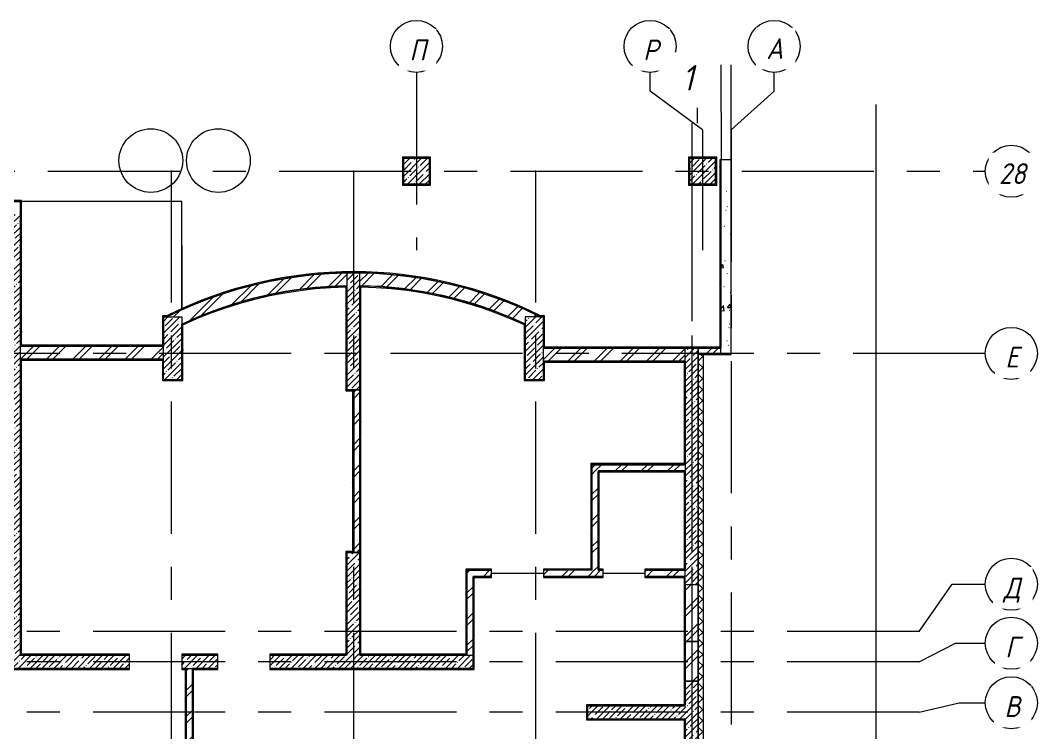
# Model space of a CAD drawing. Header units: metres. Extents: x 50 to 891, y -1294 to 247.
# Drawn here: x 703.2 to 801, y -1121.7 to -1053.2 of the extents above; entities that cross this region are included whole.
import ezdxf

# ---------------------------------------------------------------- set-up
doc = ezdxf.new("R2010")
doc.units = ezdxf.units.M
doc.linetypes.add('Линия сетки', pattern=[22.225, 12.7, -3.175, 3.175, -3.175])
doc.layers.add('S-GRID-IDEN', color=9, linetype='Continuous', lineweight=9)
doc.layers.add('ПЛАН', color=8, linetype='Continuous')
doc.styles.add('ISOCPEUR_I', font='isocpeui.ttf', dxfattribs={"width": 0.9, "height": 350})
doc.styles.add('ISOCPEUR_I_1', font='isocpeui.ttf', dxfattribs={"width": 0.9, "height": 250})
pattern_1 = [(45, (788.3719, -1465.799), (-0.5702463, 0.5702463), []), (45, (788.9421, -1465.799), (-0.5702463, 0.5702463), [1.008065, -0.201615, 0.016765, -0.18485])]
pattern_2 = [(45, (788.3719, -1465.799), (-1.257236, 1.257236), []), (45, (788.3719, -1463.894), (-1.257236, 1.257236), [])]
pattern_3 = [(0, (788.3719, -1465.799), (2.032, 0.508), [0.16764, -1.35636, 0.16764, -1.35636, -8.128]), (0, (788.3719, -1465.799), (2.032, 0.508), [-3.048, 0.16764, -2.88036, 0.16764, -1.35636, -3.556]), (0, (788.3719, -1465.799), (2.032, 0.508), [-7.62, 0.16764, -0.84836, 0.16764, -2.37236]), (120, (789.1339, -1465.545), (-1.4559409, 1.5057636), [0.16764, -1.35636, 0.16764, -9.48436]), (120, (789.1339, -1465.545), (-1.4559409, 1.5057636), [-1.69164, -1.35636, 0.16764, -2.88036, -5.08]), (120, (789.1339, -1465.545), (-1.4559409, 1.5057636), [-6.096, 0.16764, -1.35636, 0.16764, -3.38836]), (120, (789.1339, -1465.545), (-1.4559409, 1.5057636), [-7.78764, -0.84836, 0.16764, -2.37236]), (240, (789.3879, -1464.529), (-0.5760591, -2.0137636), [0.16764, -1.35636, 0.16764, -9.48436]), (240, (789.3879, -1464.529), (-0.5760591, -2.0137636), [-1.69164, -1.35636, 0.16764, -2.88036, -5.08]), (240, (789.3879, -1464.529), (-0.5760591, -2.0137636), [-6.096, 0.16764, -1.35636, 0.16764, -3.38836]), (240, (789.3879, -1464.529), (-0.5760591, -2.0137636), [-7.78764, -0.84836, 0.16764, -2.37236])]
pattern_4 = [(0, (788.3719, -1465.799), (0, 1.2), []), (90, (788.3719, -1465.799), (-1.2, 0), [])]

# ---------------------------------------------------------------- blocks, each defined once
blk = doc.blocks.new('Ось сетки - Заголовок сетки - Окружность 5 мм-84278--1А')
at = {"layer": 'S-GRID-IDEN'}
blk.add_circle((0, 0), 5, dxfattribs=at)

msp = doc.modelspace()

# ---------------------------------------------------------------- hatches: boundary and pattern name
at = {"layer": 'ПЛАН', "lineweight": 13}
h = msp.add_hatch(dxfattribs=at)
h.set_pattern_fill('FP_4', color=8, scale=0.005, style=0, pattern_type=2)
h.set_pattern_definition(pattern_3)
h.paths.add_polyline_path([(739.895, -1066.494), (742.595, -1066.494), (742.595, -1066.394), (739.895, -1066.394)])
h = msp.add_hatch(dxfattribs=at)
h.set_pattern_fill('FP_4', color=8, scale=0.005, style=0, pattern_type=2)
h.set_pattern_definition(pattern_3)
h.paths.add_polyline_path([(739.895, -1069.094), (739.995, -1069.094), (739.995, -1066.494), (739.895, -1066.494), (739.895, -1067.768)])
h = msp.add_hatch(dxfattribs=at)
h.set_pattern_fill('FP_1', color=8, scale=0.005, style=0, pattern_type=2)
h.set_pattern_definition(pattern_1)
h.paths.add_polyline_path([(739.995, -1068.994), (742.495, -1068.994), (742.495, -1066.494), (739.995, -1066.494), (739.995, -1067.768)])
h = msp.add_hatch(dxfattribs=at)
h.set_pattern_fill('FP_4', color=8, scale=0.005, style=0, pattern_type=2)
h.set_pattern_definition(pattern_3)
h.paths.add_polyline_path([(767.395, -1066.494), (770.095, -1066.494), (770.095, -1066.394), (767.395, -1066.394)])
h = msp.add_hatch(dxfattribs=at)
h.set_pattern_fill('FP_1', color=8, scale=0.005, style=0, pattern_type=2)
h.set_pattern_definition(pattern_1)
h.paths.add_polyline_path([(767.495, -1068.994), (769.995, -1068.994), (769.995, -1066.494), (767.495, -1066.494), (767.495, -1067.768)])
h = msp.add_hatch(dxfattribs=at)
h.set_pattern_fill('FP_4', color=8, scale=0.005, style=0, pattern_type=2)
h.set_pattern_definition(pattern_3)
h.paths.add_polyline_path([(769.995, -1068.994), (770.095, -1068.994), (770.095, -1066.494), (769.995, -1066.494), (769.995, -1067.768)])
h = msp.add_hatch(dxfattribs=at)
h.set_pattern_fill('FP_4', color=8, scale=0.005, style=0, pattern_type=2)
h.set_pattern_definition(pattern_3)
h.paths.add_polyline_path([(770.395, -1084.744), (770.495, -1084.744), (770.495, -1066.744), (770.395, -1066.744), (770.395, -1084.644)])
h = msp.add_hatch(dxfattribs=at)
h.set_pattern_fill('FP_2', color=8, scale=0.005, style=0, pattern_type=2)
h.set_pattern_definition([(50, (788.372, -1465.799), (3.643683, -0.31878), [0.381, -4.191]), (355, (788.372, -1465.799), (-0.704858, 3.821138), [0.3048, -3.3528]), (100.451, (788.6755, -1465.8256), (2.93885, 3.502334), [0.3238, -3.5618]), (46.184, (788.372, -1464.783), (5.42158, -0.840855), [0.5715, -6.2865]), (96.636, (788.8237, -1464.853), (4.74805, 4.94855), [0.4857, -5.3427]), (351.184, (788.372, -1464.783), (4.7481, 4.948506), [0.4572, -5.0292]), (21, (788.88, -1465.037), (3.03229, -2.045303), [0.381, -4.191]), (326, (788.88, -1465.037), (1.23604, 3.683765), [0.3048, -3.3528]), (71.451, (789.1326, -1465.2074), (4.26834, 1.638427), [0.3238, -3.5618]), (37.5, (788.3719, -1465.799), (0.0617735, 1.6911006), [0.03353, -3.27863, 0.03353, -3.37007, -3.3655]), (37.5, (788.3719, -1465.799), (0.0617735, 1.6911006), [-6.71576, 0.03353, -3.33197]), (7.5, (788.3719, -1465.799), (1.336394, 2.003611), [0.03353, -1.90703, 0.03353, -3.20243, -1.2827]), (7.5, (788.3719, -1465.799), (1.336394, 2.003611), [-5.17652, 0.03353, -1.24917]), (327.5, (787.239, -1465.799), (2.7118167, -0.1145767), [0.03353, -1.23647, 0.03353, -9.18667]), (327.5, (787.239, -1465.799), (2.7118167, -0.1145767), [-1.30353, -3.92887, 0.03353, -5.22427]), (317.5, (786.731, -1465.799), (2.962585, 0.508536), [0.03353, -1.61747, 0.03353, -2.59791, -3.7338]), (317.5, (786.731, -1465.799), (2.962585, 0.508536), [-4.28244, 0.03353, -3.70027])])
h.paths.add_polyline_path([(770.495, -1085.344), (771.495, -1085.344), (771.495, -1066.644), (770.495, -1066.644), (770.495, -1084.744)])
h = msp.add_hatch(dxfattribs=at)
h.set_pattern_fill('FP_4', color=8, scale=0.005, style=0, pattern_type=2)
h.set_pattern_definition(pattern_3)
h.paths.add_polyline_path([(739.995, -1069.094), (742.595, -1069.094), (742.595, -1068.994), (739.995, -1068.994)])
h = msp.add_hatch(dxfattribs=at)
h.set_pattern_fill('FP_4', color=8, scale=0.005, style=0, pattern_type=2)
h.set_pattern_definition(pattern_3)
h.paths.add_polyline_path([(767.495, -1069.094), (770.095, -1069.094), (770.095, -1068.994), (767.495, -1068.994)])
h = msp.add_hatch(dxfattribs=at)
h.set_pattern_fill('FP_4', color=8, scale=0.005, style=0, pattern_type=2)
h.set_pattern_definition(pattern_3)
h.paths.add_polyline_path([(668.595, -1070.644), (703.295, -1070.644), (703.295, -1070.544), (668.595, -1070.544)])
h = msp.add_hatch(dxfattribs=at)
h.set_pattern_fill('FP_4', color=8, scale=0.005, style=0, pattern_type=2)
h.set_pattern_definition(pattern_3)
h.paths.add_polyline_path([(703.195, -1084.444), (703.295, -1084.444), (703.295, -1070.644), (703.195, -1070.644), (703.195, -1083.172)])
h = msp.add_hatch(dxfattribs=at)
h.set_pattern_fill('FP_1', color=8, scale=0.005, style=0, pattern_type=2)
h.set_pattern_definition(pattern_1)
h.paths.add_polyline_path([(702.195, -1115.519), (703.195, -1115.519), (703.195, -1071.894), (702.195, -1071.894), (702.195, -1115.264)])
h = msp.add_hatch(dxfattribs=at)
h.set_pattern_fill('FP_4', color=8, scale=0.005, style=0, pattern_type=2)
h.set_pattern_definition(pattern_3)
h.paths.add_polyline_path([(717.279, -1081.744), (718.612, -1081.105), (719.967, -1080.517), (721.342, -1079.979), (722.737, -1079.492), (724.149, -1079.057), (725.575, -1078.674), (727.015, -1078.344), (728.466, -1078.068), (729.927, -1077.845), (731.394, -1077.677), (732.867, -1077.563), (734.343, -1077.503), (735.82, -1077.498), (737.338, -1077.55), (738.779, -1077.652), (740.251, -1077.812), (741.786, -1078.038), (743.174, -1078.293), (744.621, -1078.615), (746.054, -1078.989), (747.472, -1079.417), (748.874, -1079.897), (750.256, -1080.429), (751.619, -1081.011), (752.958, -1081.644), (753.182, -1081.644), (751.782, -1080.975), (750.356, -1080.361), (748.908, -1079.803), (747.439, -1079.302), (745.952, -1078.857), (744.449, -1078.471), (742.932, -1078.143), (741.403, -1077.873), (739.865, -1077.664), (738.32, -1077.514), (736.771, -1077.424), (735.219, -1077.394), (733.667, -1077.424), (732.118, -1077.514), (730.573, -1077.664), (729.035, -1077.873), (727.507, -1078.143), (725.989, -1078.471), (724.486, -1078.857), (722.999, -1079.302), (721.53, -1079.803), (720.082, -1080.361), (718.657, -1080.975), (717.256, -1081.644)])
h = msp.add_hatch(dxfattribs=at)
h.set_pattern_fill('FP_3', color=8, scale=0.005, style=0, pattern_type=2)
h.set_pattern_definition(pattern_2)
h.paths.add_polyline_path([(718.695, -1082.445), (718.827, -1082.384), (720.15, -1081.795), (721.526, -1081.244), (722.923, -1080.747), (724.338, -1080.303), (725.769, -1079.914), (727.214, -1079.58), (728.67, -1079.301), (730.136, -1079.079), (731.61, -1078.912), (733.088, -1078.802), (734.57, -1078.749), (734.57, -1077.499), (733.075, -1077.551), (731.583, -1077.659), (730.096, -1077.823), (728.616, -1078.043), (727.145, -1078.317), (725.686, -1078.647), (724.24, -1079.031), (722.809, -1079.468), (721.396, -1079.959), (720.002, -1080.502), (718.629, -1081.098), (717.284, -1081.744), (718.695, -1081.744), (718.695, -1081.889)])
h.paths.add_polyline_path([(751.695, -1082.422), (751.695, -1081.744), (753.159, -1081.744), (752.763, -1081.552), (751.619, -1081.011), (750.256, -1080.429), (748.874, -1079.897), (747.472, -1079.417), (746.054, -1078.989), (744.621, -1078.615), (743.174, -1078.293), (741.717, -1078.025), (740.251, -1077.812), (738.779, -1077.652), (737.301, -1077.548), (735.82, -1077.498), (735.82, -1078.748), (737.338, -1078.802), (738.78, -1078.908), (740.253, -1079.072), (741.719, -1079.293), (743.175, -1079.57), (744.62, -1079.902), (746.051, -1080.289), (747.466, -1080.731), (748.863, -1081.226), (750.24, -1081.775), (751.645, -1082.399)])
h = msp.add_hatch(dxfattribs=at)
h.set_pattern_fill('FP_1', color=8, scale=0.005, style=0, pattern_type=2)
h.set_pattern_definition(pattern_1)
h.paths.add_polyline_path([(734.57, -1088.744), (735.82, -1088.744), (735.82, -1077.494), (734.57, -1077.499), (734.57, -1088.307)])
h = msp.add_hatch(dxfattribs=at)
h.set_pattern_fill('FP_4', color=8, scale=0.005, style=0, pattern_type=2)
h.set_pattern_definition(pattern_3)
h.paths.add_polyline_path([(718.795, -1082.508), (720.141, -1081.907), (721.509, -1081.358), (722.896, -1080.861), (724.302, -1080.418), (725.724, -1080.029), (727.159, -1079.694), (728.606, -1079.414), (730.063, -1079.189), (731.528, -1079.02), (732.997, -1078.908), (734.57, -1078.849), (734.57, -1078.749), (733.088, -1078.802), (731.61, -1078.912), (730.136, -1079.079), (728.67, -1079.301), (727.214, -1079.58), (725.769, -1079.914), (724.338, -1080.303), (722.923, -1080.747), (721.526, -1081.244), (720.15, -1081.795), (718.795, -1082.398)])
h = msp.add_hatch(dxfattribs=at)
h.set_pattern_fill('FP_4', color=8, scale=0.005, style=0, pattern_type=2)
h.set_pattern_definition(pattern_3)
h.paths.add_polyline_path([(734.57, -1088.844), (734.57, -1078.849), (734.47, -1078.851), (734.47, -1088.844)])
h = msp.add_hatch(dxfattribs=at)
h.set_pattern_fill('FP_4', color=8, scale=0.005, style=0, pattern_type=2)
h.set_pattern_definition(pattern_3)
h.paths.add_polyline_path([(751.595, -1082.486), (751.595, -1082.375), (750.24, -1081.775), (748.863, -1081.226), (747.466, -1080.731), (746.051, -1080.289), (744.62, -1079.902), (743.175, -1079.57), (741.719, -1079.293), (740.253, -1079.072), (738.78, -1078.908), (737.302, -1078.8), (735.82, -1078.748), (735.82, -1078.848), (735.92, -1078.85), (737.393, -1078.905), (738.862, -1079.016), (740.423, -1079.197), (741.783, -1079.405), (743.23, -1079.683), (744.665, -1080.016), (746.087, -1080.404), (747.493, -1080.845), (748.881, -1081.34), (750.249, -1081.887), (751.221, -1082.319)])
h = msp.add_hatch(dxfattribs=at)
h.set_pattern_fill('FP_4', color=8, scale=0.005, style=0, pattern_type=2)
h.set_pattern_definition(pattern_3)
h.paths.add_polyline_path([(735.92, -1114.169), (735.92, -1078.85), (735.82, -1078.848), (735.82, -1114.169)])
h = msp.add_hatch(dxfattribs=at)
h.set_pattern_fill('FP_4', color=8, scale=0.005, style=0, pattern_type=2)
h.set_pattern_definition(pattern_3)
h.paths.add_polyline_path([(716.845, -1084.544), (716.945, -1084.544), (716.945, -1081.744), (716.845, -1081.744), (716.845, -1084.444)])
h = msp.add_hatch(dxfattribs=at)
h.set_pattern_fill('FP_1', color=8, scale=0.005, style=0, pattern_type=2)
h.set_pattern_definition(pattern_1)
h.paths.add_polyline_path([(718.695, -1087.744), (718.695, -1081.744), (716.945, -1081.744), (716.945, -1087.744), (717.284, -1087.744)])
h = msp.add_hatch(dxfattribs=at)
h.set_pattern_fill('FP_1', color=8, scale=0.005, style=0, pattern_type=2)
h.set_pattern_definition(pattern_1)
h.paths.add_polyline_path([(753.445, -1087.744), (753.445, -1081.744), (751.695, -1081.744), (751.695, -1087.744), (752.763, -1087.744)])
h = msp.add_hatch(dxfattribs=at)
h.set_pattern_fill('FP_4', color=8, scale=0.005, style=0, pattern_type=2)
h.set_pattern_definition(pattern_3)
h.paths.add_polyline_path([(753.445, -1084.644), (753.545, -1084.644), (753.546, -1081.644), (753.446, -1081.644), (753.446, -1083.172)])
h = msp.add_hatch(dxfattribs=at)
h.set_pattern_fill('FP_4', color=8, scale=0.005, style=0, pattern_type=2)
h.set_pattern_definition(pattern_3)
h.paths.add_polyline_path([(718.695, -1087.744), (718.795, -1087.744), (718.795, -1082.398), (718.695, -1082.445), (718.695, -1085.74)])
h = msp.add_hatch(dxfattribs=at)
h.set_pattern_fill('FP_4', color=8, scale=0.005, style=0, pattern_type=2)
h.set_pattern_definition(pattern_3)
h.paths.add_polyline_path([(751.595, -1087.844), (751.695, -1087.844), (751.695, -1082.422), (751.595, -1082.375), (751.595, -1085.74)])
h = msp.add_hatch(dxfattribs=at)
h.set_pattern_fill('FP_4', color=8, scale=0.005, style=0, pattern_type=2)
h.set_pattern_definition(pattern_3)
h.paths.add_polyline_path([(703.195, -1084.544), (716.845, -1084.544), (716.845, -1084.444), (703.195, -1084.444)])
h = msp.add_hatch(dxfattribs=at)
h.set_pattern_fill('FP_3', color=8, scale=0.005, style=0, pattern_type=2)
h.set_pattern_definition(pattern_2)
h.paths.add_polyline_path([(703.195, -1085.794), (716.945, -1085.794), (716.945, -1084.544), (703.195, -1084.544)])
h = msp.add_hatch(dxfattribs=at)
h.set_pattern_fill('FP_4', color=8, scale=0.005, style=0, pattern_type=2)
h.set_pattern_definition(pattern_3)
h.paths.add_polyline_path([(753.445, -1084.744), (770.395, -1084.744), (770.395, -1084.644), (753.445, -1084.644)])
h = msp.add_hatch(dxfattribs=at)
h.set_pattern_fill('FP_3', color=8, scale=0.005, style=0, pattern_type=2)
h.set_pattern_definition(pattern_2)
h.paths.add_polyline_path([(767.07, -1085.994), (767.07, -1084.744), (753.445, -1084.744), (753.445, -1085.994), (765.104, -1085.994)])
h = msp.add_hatch(dxfattribs=at)
h.set_pattern_fill('FP_1', color=8, scale=0.005, style=0, pattern_type=2)
h.set_pattern_definition(pattern_1)
h.paths.add_polyline_path([(768.189, -1107.494), (768.32, -1107.494), (768.32, -1084.744), (767.07, -1084.744), (767.07, -1107.494)])
h = msp.add_hatch(dxfattribs=at)
h.set_pattern_fill('FP_3', color=8, scale=0.005, style=0, pattern_type=2)
h.set_pattern_definition(pattern_2)
h.paths.add_polyline_path([(768.32, -1085.344), (770.495, -1085.344), (770.495, -1084.744), (768.32, -1084.744)])
h = msp.add_hatch(dxfattribs=at)
h.set_pattern_fill('FP_4', color=8, scale=0.005, style=0, pattern_type=2)
h.set_pattern_definition(pattern_3)
h.paths.add_polyline_path([(703.195, -1114.269), (703.295, -1114.269), (703.295, -1085.794), (703.195, -1085.794), (703.195, -1113.98)])
h = msp.add_hatch(dxfattribs=at)
h.set_pattern_fill('FP_4', color=8, scale=0.005, style=0, pattern_type=2)
h.set_pattern_definition(pattern_3)
h.paths.add_polyline_path([(716.845, -1085.894), (716.945, -1085.894), (716.945, -1085.794), (703.295, -1085.794), (703.295, -1085.894), (715.742, -1085.894)])
h = msp.add_hatch(dxfattribs=at)
h.set_pattern_fill('FP_5', color=8, scale=0.005, style=0, pattern_type=2)
h.set_pattern_definition([(45, (788.3719, -1465.799), (-0.5303301, 0.5303301), []), (135, (788.3719, -1465.799), (-0.5303301, -0.5303301), [])])
h.paths.add_polyline_path([(768.82, -1157.244), (768.82, -1085.344), (768.32, -1085.344), (768.32, -1157.244)])
h = msp.add_hatch(dxfattribs=at)
h.set_pattern_fill('FP_4', color=8, scale=0.005, style=0, pattern_type=2)
h.set_pattern_definition(pattern_3)
h.paths.add_polyline_path([(767.07, -1086.094), (767.07, -1085.994), (753.545, -1085.994), (753.545, -1086.094), (766.97, -1086.094)])
h = msp.add_hatch(dxfattribs=at)
h.set_pattern_fill('FP_4', color=8, scale=0.005, style=0, pattern_type=2)
h.set_pattern_definition(pattern_3)
h.paths.add_polyline_path([(766.97, -1095.944), (767.07, -1095.944), (767.07, -1086.094), (766.97, -1086.094), (766.97, -1095.844)])
h = msp.add_hatch(dxfattribs=at)
h.set_pattern_fill('FP_4', color=8, scale=0.005, style=0, pattern_type=2)
h.set_pattern_definition(pattern_3)
h.paths.add_polyline_path([(735.22, -1104.394), (735.22, -1088.844), (735.12, -1088.844), (735.12, -1104.394)])
h = msp.add_hatch(dxfattribs=at)
h.set_pattern_fill('FP_3', color=8, scale=0.005, style=0, pattern_type=2)
h.set_pattern_definition(pattern_2)
h.paths.add_polyline_path([(735.82, -1104.394), (735.82, -1088.744), (735.22, -1088.744), (735.22, -1104.394)])
h = msp.add_hatch(dxfattribs=at)
h.set_pattern_fill('FP_4', color=8, scale=0.005, style=0, pattern_type=2)
h.set_pattern_definition(pattern_3)
h.paths.add_polyline_path([(757.995, -1095.844), (757.995, -1095.944), (758.094, -1095.944)])
h.paths.add_polyline_path([(766.97, -1095.944), (766.97, -1095.844), (757.995, -1095.844), (758.095, -1095.944), (765.104, -1095.944)])
h = msp.add_hatch(dxfattribs=at)
h.set_pattern_fill('FP_4', color=8, scale=0.005, style=0, pattern_type=2)
h.set_pattern_definition(pattern_3)
h.paths.add_polyline_path([(758.094, -1106.094), (757.995, -1105.994), (757.995, -1106.094)])
h.paths.add_polyline_path([(758.095, -1106.094), (758.094, -1095.944), (757.995, -1095.944), (757.995, -1105.994)])
h = msp.add_hatch(dxfattribs=at)
h.set_pattern_fill('FP_3', color=8, scale=0.005, style=0, pattern_type=2)
h.set_pattern_definition(pattern_2)
h.paths.add_polyline_path([(758.094, -1096.544), (767.07, -1096.544), (767.07, -1095.944), (758.094, -1095.944)])
h = msp.add_hatch(dxfattribs=at)
h.set_pattern_fill('FP_3', color=8, scale=0.005, style=0, pattern_type=2)
h.set_pattern_definition(pattern_2)
h.paths.add_polyline_path([(758.694, -1106.094), (758.694, -1096.544), (758.094, -1096.544), (758.094, -1106.094)])
h = msp.add_hatch(dxfattribs=at)
h.set_pattern_fill('FP_4', color=8, scale=0.005, style=0, pattern_type=2)
h.set_pattern_definition(pattern_3)
h.paths.add_polyline_path([(767.02, -1096.594), (767.07, -1096.594), (767.07, -1096.544), (758.694, -1096.544), (758.694, -1096.594), (765.104, -1096.594)])
h = msp.add_hatch(dxfattribs=at)
h.set_pattern_fill('FP_4', color=8, scale=0.005, style=0, pattern_type=2)
h.set_pattern_definition(pattern_3)
h.paths.add_polyline_path([(758.694, -1106.094), (758.744, -1106.094), (758.744, -1096.594), (758.694, -1096.594), (758.694, -1103.711)])
h = msp.add_hatch(dxfattribs=at)
h.set_pattern_fill('FP_6', color=8, scale=0.005, style=0, pattern_type=2)
h.set_pattern_definition(pattern_4)
h.paths.add_polyline_path([(766.97, -1096.644), (767.02, -1096.644), (767.02, -1096.594), (758.744, -1096.594), (758.744, -1096.644), (765.104, -1096.644)])
h = msp.add_hatch(dxfattribs=at)
h.set_pattern_fill('FP_6', color=8, scale=0.005, style=0, pattern_type=2)
h.set_pattern_definition(pattern_4)
h.paths.add_polyline_path([(758.744, -1106.044), (758.794, -1106.044), (758.794, -1096.644), (758.744, -1096.644), (758.744, -1103.711)])
h = msp.add_hatch(dxfattribs=at)
h.set_pattern_fill('FP_6', color=8, scale=0.005, style=0, pattern_type=2)
h.set_pattern_definition(pattern_4)
h.paths.add_polyline_path([(766.97, -1105.994), (767.02, -1105.994), (767.02, -1096.644), (766.97, -1096.644), (766.97, -1103.711)])
h = msp.add_hatch(dxfattribs=at)
h.set_pattern_fill('FP_4', color=8, scale=0.005, style=0, pattern_type=2)
h.set_pattern_definition(pattern_3)
h.paths.add_polyline_path([(767.07, -1106.044), (767.07, -1096.594), (767.02, -1096.594), (767.02, -1106.044)])
h = msp.add_hatch(dxfattribs=at)
h.set_pattern_fill('FP_4', color=8, scale=0.005, style=0, pattern_type=2)
h.set_pattern_definition(pattern_3)
h.paths.add_polyline_path([(734.471, -1114.269), (734.57, -1114.269), (734.471, -1114.169)])
h.paths.add_polyline_path([(734.571, -1114.269), (734.571, -1104.394), (734.471, -1104.394), (734.471, -1114.169)])
h = msp.add_hatch(dxfattribs=at)
h.set_pattern_fill('FP_1', color=8, scale=0.005, style=0, pattern_type=2)
h.set_pattern_definition(pattern_1)
h.paths.add_polyline_path([(734.57, -1114.269), (735.82, -1114.269), (735.82, -1104.394), (734.57, -1104.394), (734.57, -1113.98)])
h = msp.add_hatch(dxfattribs=at)
h.set_pattern_fill('FP_4', color=8, scale=0.005, style=0, pattern_type=2)
h.set_pattern_definition(pattern_3)
h.paths.add_polyline_path([(753.469, -1106.094), (757.995, -1106.094), (757.995, -1105.994), (753.469, -1105.994)])
h.paths.add_polyline_path([(748.469, -1106.094), (748.469, -1105.994), (745.994, -1105.994), (745.994, -1106.094), (746.094, -1106.094)])
h = msp.add_hatch(dxfattribs=at)
h.set_pattern_fill('FP_4', color=8, scale=0.005, style=0, pattern_type=2)
h.set_pattern_definition(pattern_3)
h.paths.add_polyline_path([(745.994, -1114.269), (746.094, -1114.269), (746.094, -1106.094), (745.994, -1106.094), (745.994, -1114.169)])
h = msp.add_hatch(dxfattribs=at)
h.set_pattern_fill('FP_3', color=8, scale=0.005, style=0, pattern_type=2)
h.set_pattern_definition(pattern_2)
h.paths.add_polyline_path([(765.104, -1106.694), (767.07, -1106.694), (767.07, -1106.094), (763.194, -1106.094), (763.194, -1106.694)])
h.paths.add_polyline_path([(758.744, -1106.694), (759.194, -1106.694), (759.194, -1106.094), (753.469, -1106.094), (753.469, -1106.694)])
h.paths.add_polyline_path([(746.694, -1106.694), (748.469, -1106.694), (748.469, -1106.094), (746.094, -1106.094), (746.094, -1106.694)])
h = msp.add_hatch(dxfattribs=at)
h.set_pattern_fill('FP_4', color=8, scale=0.005, style=0, pattern_type=2)
h.set_pattern_definition(pattern_3)
h.paths.add_polyline_path([(758.744, -1106.094), (759.194, -1106.094), (759.194, -1106.044), (758.744, -1106.044)])
h.paths.add_polyline_path([(763.194, -1106.094), (767.07, -1106.094), (767.07, -1106.044), (763.194, -1106.044)])
h = msp.add_hatch(dxfattribs=at)
h.set_pattern_fill('FP_6', color=8, scale=0.005, style=0, pattern_type=2)
h.set_pattern_definition(pattern_4)
h.paths.add_polyline_path([(767.02, -1106.044), (767.02, -1105.994), (763.194, -1105.994), (763.194, -1106.044), (765.104, -1106.044)])
h.paths.add_polyline_path([(759.194, -1106.044), (759.194, -1105.994), (758.794, -1105.994), (758.794, -1106.044), (758.933, -1106.044)])
h = msp.add_hatch(dxfattribs=at)
h.set_pattern_fill('FP_3', color=8, scale=0.005, style=0, pattern_type=2)
h.set_pattern_definition(pattern_2)
h.paths.add_polyline_path([(746.094, -1114.269), (746.694, -1114.269), (746.694, -1106.694), (746.094, -1106.694), (746.094, -1108.846)])
h = msp.add_hatch(dxfattribs=at)
h.set_pattern_fill('FP_4', color=8, scale=0.005, style=0, pattern_type=2)
h.set_pattern_definition(pattern_3)
h.paths.add_polyline_path([(766.97, -1106.794), (767.07, -1106.794), (767.07, -1106.694), (763.194, -1106.694), (763.194, -1106.794), (765.104, -1106.794)])
h.paths.add_polyline_path([(759.194, -1106.794), (759.194, -1106.694), (753.469, -1106.694), (753.469, -1106.794), (758.933, -1106.794)])
h.paths.add_polyline_path([(748.469, -1106.794), (748.469, -1106.694), (746.694, -1106.694), (746.694, -1106.794), (746.794, -1106.794)])
h = msp.add_hatch(dxfattribs=at)
h.set_pattern_fill('FP_4', color=8, scale=0.005, style=0, pattern_type=2)
h.set_pattern_definition(pattern_3)
h.paths.add_polyline_path([(746.694, -1115.619), (746.794, -1115.619), (746.794, -1106.794), (746.694, -1106.794), (746.694, -1115.519)])
h = msp.add_hatch(dxfattribs=at)
h.set_pattern_fill('FP_4', color=8, scale=0.005, style=0, pattern_type=2)
h.set_pattern_definition(pattern_3)
h.paths.add_polyline_path([(767.07, -1119.019), (767.07, -1106.794), (766.97, -1106.794), (766.97, -1119.019)])
h = msp.add_hatch(dxfattribs=at)
h.set_pattern_fill('FP_3', color=8, scale=0.005, style=0, pattern_type=2)
h.set_pattern_definition(pattern_2)
h.paths.add_polyline_path([(768.32, -1112.936), (768.32, -1107.494), (767.07, -1107.494), (767.07, -1112.936)])
h = msp.add_hatch(dxfattribs=at)
h.set_pattern_fill('FP_3', color=8, scale=0.005, style=0, pattern_type=2)
h.set_pattern_definition(pattern_2)
h.paths.add_polyline_path([(768.32, -1116.744), (768.32, -1112.936), (767.07, -1112.936), (767.07, -1116.744)])
h = msp.add_hatch(dxfattribs=at)
h.set_pattern_fill('FP_1', color=8, scale=0.005, style=0, pattern_type=2)
h.set_pattern_definition(pattern_1)
h.paths.add_polyline_path([(703.195, -1115.519), (713.695, -1115.519), (713.695, -1114.269), (703.195, -1114.269), (703.195, -1115.264)])
h.paths.add_polyline_path([(718.695, -1115.519), (722.17, -1115.519), (722.17, -1114.269), (718.695, -1114.269)])
h.paths.add_polyline_path([(727.17, -1115.519), (746.694, -1115.519), (746.694, -1114.269), (727.17, -1114.269)])
h = msp.add_hatch(dxfattribs=at)
h.set_pattern_fill('FP_4', color=8, scale=0.005, style=0, pattern_type=2)
h.set_pattern_definition(pattern_3)
h.paths.add_polyline_path([(734.471, -1114.269), (734.471, -1114.169), (727.17, -1114.169), (727.17, -1114.269), (734.253, -1114.269)])
h.paths.add_polyline_path([(722.17, -1114.269), (722.17, -1114.169), (718.695, -1114.169), (718.695, -1114.269), (721.912, -1114.269)])
h.paths.add_polyline_path([(713.695, -1114.269), (713.695, -1114.169), (703.295, -1114.169), (703.295, -1114.269), (703.401, -1114.269)])
h = msp.add_hatch(dxfattribs=at)
h.set_pattern_fill('FP_4', color=8, scale=0.005, style=0, pattern_type=2)
h.set_pattern_definition(pattern_3)
h.paths.add_polyline_path([(745.994, -1114.269), (745.994, -1114.169), (735.82, -1114.169), (735.82, -1114.269), (740.423, -1114.269)])
h = msp.add_hatch(dxfattribs=at)
h.set_pattern_fill('FP_4', color=8, scale=0.005, style=0, pattern_type=2)
h.set_pattern_definition(pattern_3)
h.paths.add_polyline_path([(719.019, -1115.619), (719.119, -1115.619), (719.119, -1115.519), (718.695, -1115.519), (718.695, -1115.619)])
h.paths.add_polyline_path([(713.695, -1115.619), (713.695, -1115.519), (669.819, -1115.519), (669.819, -1115.619), (703.401, -1115.619)])
h = msp.add_hatch(dxfattribs=at)
h.set_pattern_fill('FP_4', color=8, scale=0.005, style=0, pattern_type=2)
h.set_pattern_definition(pattern_3)
h.paths.add_polyline_path([(719.019, -1123.969), (719.119, -1123.969), (719.119, -1115.619), (719.019, -1115.619), (719.019, -1123.869)])
h = msp.add_hatch(dxfattribs=at)
h.set_pattern_fill('FP_3', color=8, scale=0.005, style=0, pattern_type=2)
h.set_pattern_definition(pattern_2)
h.paths.add_polyline_path([(719.719, -1123.969), (719.719, -1115.519), (719.119, -1115.519), (719.119, -1123.969)])
h = msp.add_hatch(dxfattribs=at)
h.set_pattern_fill('FP_4', color=8, scale=0.005, style=0, pattern_type=2)
h.set_pattern_definition(pattern_3)
h.paths.add_polyline_path([(746.694, -1115.619), (746.694, -1115.519), (727.17, -1115.519), (727.17, -1115.619), (746.593, -1115.619)])
h.paths.add_polyline_path([(722.17, -1115.619), (722.17, -1115.519), (719.719, -1115.519), (719.719, -1115.619), (721.912, -1115.619)])
h = msp.add_hatch(dxfattribs=at)
h.set_pattern_fill('FP_4', color=8, scale=0.005, style=0, pattern_type=2)
h.set_pattern_definition(pattern_3)
h.paths.add_polyline_path([(719.719, -1123.969), (719.819, -1123.969), (719.819, -1115.619), (719.719, -1115.619), (719.719, -1119.115)])
h = msp.add_hatch(dxfattribs=at)
h.set_pattern_fill('FP_1', color=8, scale=0.005, style=0, pattern_type=2)
h.set_pattern_definition(pattern_1)
h.paths.add_polyline_path([(768.32, -1124.744), (768.32, -1116.744), (767.07, -1116.744), (767.07, -1124.744)])
h = msp.add_hatch(dxfattribs=at)
h.set_pattern_fill('FP_4', color=8, scale=0.005, style=0, pattern_type=2)
h.set_pattern_definition(pattern_3)
h.paths.add_polyline_path([(767.07, -1119.119), (767.07, -1119.019), (757.595, -1119.019), (757.595, -1119.119), (765.104, -1119.119)])
h = msp.add_hatch(dxfattribs=at)
h.set_pattern_fill('FP_4', color=8, scale=0.005, style=0, pattern_type=2)
h.set_pattern_definition(pattern_3)
h.paths.add_polyline_path([(757.595, -1120.469), (757.695, -1120.469), (757.695, -1119.119), (757.595, -1119.119)])
h = msp.add_hatch(dxfattribs=at)
h.set_pattern_fill('FP_1', color=8, scale=0.005, style=0, pattern_type=2)
h.set_pattern_definition(pattern_1)
h.paths.add_polyline_path([(767.07, -1120.369), (767.07, -1119.119), (757.695, -1119.119), (757.695, -1120.369), (765.104, -1120.369)])
h = msp.add_hatch(dxfattribs=at)
h.set_pattern_fill('FP_4', color=8, scale=0.005, style=0, pattern_type=2)
h.set_pattern_definition(pattern_3)
h.paths.add_polyline_path([(766.97, -1120.469), (767.07, -1120.469), (767.07, -1120.369), (757.695, -1120.369), (757.695, -1120.469), (765.104, -1120.469)])
h = msp.add_hatch(dxfattribs=at)
h.set_pattern_fill('FP_4', color=8, scale=0.005, style=0, pattern_type=2)
h.set_pattern_definition(pattern_3)
h.paths.add_polyline_path([(766.97, -1132.719), (767.07, -1132.719), (767.07, -1120.469), (766.97, -1120.469), (766.97, -1132.619)])

# ---------------------------------------------------------------- linework, layer by layer
at = {"layer": 'ПЛАН', "color": 8, "lineweight": 13}
for p, q in [((770.509, -1057.499), (770.51, -1066.644)), ((771.495, -1066.644), (771.495, -1057.499)), ((768.745, -1063.772), (763.694, -1060.055)), ((771.495, -1063.772), (775.617, -1060.055)), ((785.373, -1061.314), (785.373, -1145.942)), ((742.595, -1066.394), (739.895, -1066.394)), ((739.895, -1066.394), (739.895, -1069.094)), ((742.495, -1066.494), (739.995, -1066.494)), ((739.995, -1066.494), (739.995, -1068.994)), ((739.995, -1066.494), (742.495, -1066.494)), ((739.995, -1068.994), (739.995, -1066.494)), ((742.495, -1068.994), (742.495, -1066.494)), ((742.495, -1066.494), (742.495, -1068.994)), ((742.595, -1069.094), (742.595, -1066.394)), ((770.095, -1066.394), (767.395, -1066.394)), ((767.395, -1066.394), (767.395, -1069.094)), ((769.995, -1066.494), (767.495, -1066.494)), ((767.495, -1066.494), (767.495, -1068.994)), ((767.495, -1066.494), (769.995, -1066.494)), ((767.495, -1068.994), (767.495, -1066.494)), ((769.995, -1068.994), (769.995, -1066.494)), ((769.995, -1066.494), (769.995, -1068.994)), ((770.095, -1069.094), (770.095, -1066.394)), ((771.495, -1066.644), (770.395, -1066.644)), ((770.395, -1066.644), (770.395, -1084.644)), ((770.495, -1066.744), (770.495, -1066.644)), ((770.495, -1066.744), (770.495, -1084.744)), ((771.495, -1085.344), (771.495, -1066.644)), ((739.895, -1069.094), (742.595, -1069.094)), ((739.995, -1068.994), (742.495, -1068.994)), ((742.495, -1068.994), (739.995, -1068.994)), ((767.395, -1069.094), (770.095, -1069.094)), ((767.495, -1068.994), (769.995, -1068.994)), ((769.995, -1068.994), (767.495, -1068.994)), ((703.295, -1070.544), (668.595, -1070.544)), ((668.695, -1070.644), (703.195, -1070.644)), ((703.195, -1084.444), (703.195, -1070.644)), ((703.195, -1070.644), (703.195, -1084.444)), ((703.295, -1084.444), (703.295, -1070.544)), ((718.697, -1070.637), (703.295, -1070.637)), ((718.693, -1080.919), (718.697, -1070.637)), ((718.696, -1080.917), (718.695, -1074.852)), ((718.695, -1074.869), (718.695, -1080.918)), ((734.57, -1077.494), (734.57, -1077.499)), ((735.82, -1077.494), (734.57, -1077.494)), ((734.57, -1077.499), (734.57, -1078.749)), ((734.95, -1077.399), (735.195, -1077.338)), ((735.436, -1077.398), (735.195, -1077.338)), ((735.82, -1077.498), (735.82, -1077.494)), ((735.82, -1078.748), (735.82, -1077.498)), ((734.47, -1078.851), (734.47, -1088.844)), ((734.57, -1078.849), (734.57, -1078.749)), ((734.57, -1078.849), (734.57, -1088.744)), ((734.57, -1088.744), (734.57, -1078.849)), ((735.82, -1088.744), (735.82, -1078.748)), ((735.82, -1078.748), (735.82, -1104.394)), ((735.92, -1114.169), (735.92, -1078.85)), ((717.256, -1081.644), (716.845, -1081.644)), ((716.845, -1081.644), (716.845, -1084.444)), ((716.945, -1081.744), (716.945, -1084.544)), ((716.945, -1081.744), (717.279, -1081.744)), ((716.945, -1084.544), (716.945, -1081.744)), ((717.279, -1081.744), (718.695, -1081.744)), ((717.279, -1081.744), (717.279, -1081.744)), ((718.695, -1081.744), (718.695, -1082.445)), ((753.159, -1081.744), (751.695, -1081.744)), ((751.695, -1081.744), (751.695, -1087.744)), ((753.445, -1081.744), (753.159, -1081.744)), ((753.159, -1081.744), (753.446, -1081.744)), ((753.546, -1081.644), (753.182, -1081.644)), ((753.445, -1083.686), (753.446, -1081.744)), ((753.445, -1084.744), (753.445, -1081.744)), ((753.446, -1081.744), (753.445, -1084.644)), ((753.545, -1084.644), (753.546, -1081.644)), ((718.695, -1087.744), (718.695, -1082.445)), ((718.695, -1082.445), (718.695, -1087.744)), ((718.795, -1087.844), (718.795, -1082.508)), ((751.595, -1082.486), (751.595, -1087.844)), ((703.195, -1084.444), (703.195, -1084.544)), ((703.195, -1114.269), (703.195, -1084.544)), ((716.945, -1084.544), (703.195, -1084.544)), ((703.195, -1084.544), (716.845, -1084.544)), ((716.845, -1084.444), (703.295, -1084.444)), ((716.945, -1085.794), (716.945, -1084.544)), ((767.07, -1084.744), (753.445, -1084.744)), ((753.445, -1087.744), (753.445, -1084.744)), ((753.445, -1084.744), (768.32, -1084.744)), ((770.395, -1084.644), (753.545, -1084.644)), ((768.32, -1084.744), (767.07, -1084.744)), ((767.07, -1085.994), (767.07, -1084.744)), ((768.32, -1084.744), (768.32, -1085.344)), ((770.495, -1084.744), (768.32, -1084.744)), ((768.32, -1107.494), (768.32, -1084.744)), ((768.32, -1084.744), (770.395, -1084.744)), ((770.495, -1085.344), (770.495, -1084.744)), ((703.295, -1085.794), (703.195, -1085.794)), ((703.195, -1085.794), (703.195, -1114.269)), ((703.295, -1085.794), (716.945, -1085.794)), ((716.945, -1085.794), (703.295, -1085.794)), ((703.295, -1114.169), (703.295, -1085.894)), ((703.295, -1085.894), (716.845, -1085.894)), ((716.845, -1085.894), (716.845, -1087.844)), ((716.945, -1087.744), (716.945, -1085.794)), ((768.32, -1085.344), (768.32, -1157.244)), ((768.82, -1085.344), (768.32, -1085.344)), ((768.82, -1085.344), (770.495, -1085.344)), ((768.82, -1157.244), (768.82, -1085.344)), ((770.495, -1085.344), (771.495, -1085.344)), ((753.445, -1085.994), (767.07, -1085.994)), ((753.445, -1085.994), (753.445, -1087.744)), ((767.07, -1085.994), (753.545, -1085.994)), ((753.545, -1087.844), (753.545, -1086.094)), ((753.545, -1086.094), (766.97, -1086.094)), ((766.97, -1086.094), (766.97, -1095.844)), ((767.07, -1085.994), (767.07, -1096.729)), ((767.07, -1095.944), (767.07, -1086.094)), ((716.845, -1087.844), (718.795, -1087.844)), ((716.945, -1087.744), (718.695, -1087.744)), ((751.595, -1087.844), (753.545, -1087.844)), ((751.695, -1087.744), (753.445, -1087.744)), ((734.47, -1088.844), (735.12, -1088.844)), ((734.57, -1088.744), (735.82, -1088.744)), ((735.22, -1088.744), (734.57, -1088.744)), ((735.12, -1088.844), (735.12, -1104.394)), ((735.82, -1088.744), (735.22, -1088.744)), ((735.22, -1088.744), (735.22, -1104.394)), ((735.22, -1104.394), (735.22, -1088.744)), ((735.82, -1104.394), (735.82, -1088.744)), ((766.97, -1095.844), (757.995, -1095.844)), ((757.995, -1095.844), (757.995, -1105.994)), ((767.07, -1095.944), (758.094, -1095.944)), ((758.094, -1095.944), (758.094, -1106.094)), ((758.095, -1095.944), (766.97, -1095.944)), ((758.095, -1106.094), (758.095, -1095.944)), ((758.694, -1096.544), (767.07, -1096.544)), ((767.07, -1096.544), (758.694, -1096.544)), ((758.694, -1096.544), (758.694, -1106.094)), ((758.694, -1106.094), (758.694, -1096.644)), ((758.744, -1096.594), (767.02, -1096.594)), ((758.744, -1106.044), (758.744, -1096.594)), ((758.794, -1096.644), (766.97, -1096.644)), ((758.794, -1105.994), (758.794, -1096.644)), ((766.97, -1096.644), (766.97, -1105.994)), ((767.02, -1096.594), (767.02, -1106.044)), ((767.07, -1096.729), (767.07, -1105.909)), ((735.12, -1104.294), (734.471, -1104.294)), ((734.471, -1104.294), (734.471, -1114.169)), ((734.57, -1104.394), (734.57, -1114.269)), ((735.82, -1104.394), (734.57, -1104.394)), ((734.571, -1104.394), (735.12, -1104.394)), ((734.571, -1114.269), (734.571, -1104.394)), ((735.12, -1104.394), (735.22, -1104.394)), ((735.22, -1104.394), (735.82, -1104.394)), ((735.82, -1114.269), (735.82, -1104.394)), ((735.82, -1104.394), (735.82, -1114.169)), ((748.469, -1105.994), (745.994, -1105.994)), ((745.994, -1105.994), (745.994, -1114.169)), ((746.094, -1106.094), (746.094, -1114.269)), ((746.094, -1106.094), (748.469, -1106.094)), ((746.094, -1114.269), (746.094, -1106.094)), ((748.469, -1106.094), (748.469, -1105.994)), ((748.469, -1106.694), (748.469, -1106.094)), ((753.469, -1106.411), (748.469, -1106.411)), ((757.995, -1105.994), (753.469, -1105.994)), ((753.469, -1105.994), (753.469, -1106.094)), ((753.469, -1106.094), (753.469, -1106.694)), ((758.095, -1106.094), (753.469, -1106.094)), ((758.694, -1106.094), (759.194, -1106.094)), ((759.194, -1106.044), (758.744, -1106.044)), ((759.194, -1105.994), (758.794, -1105.994)), ((759.194, -1106.094), (759.194, -1105.994)), ((759.194, -1106.694), (759.194, -1106.094)), ((763.194, -1106.411), (759.194, -1106.411)), ((766.97, -1105.994), (763.194, -1105.994)), ((763.194, -1105.994), (763.194, -1106.094)), ((767.02, -1106.044), (763.194, -1106.044)), ((763.194, -1106.094), (763.194, -1106.694)), ((763.194, -1106.094), (767.07, -1106.094)), ((767.07, -1107.494), (767.07, -1105.909)), ((746.694, -1114.269), (746.694, -1106.694)), ((748.469, -1106.694), (746.694, -1106.694)), ((746.694, -1106.794), (746.694, -1114.269)), ((746.794, -1106.794), (748.469, -1106.794)), ((746.794, -1115.619), (746.794, -1106.794)), ((748.469, -1106.794), (748.469, -1106.694)), ((753.469, -1106.694), (753.469, -1106.794)), ((759.194, -1106.694), (753.469, -1106.694)), ((753.469, -1106.794), (759.194, -1106.794)), ((759.194, -1106.794), (759.194, -1106.694)), ((763.194, -1106.694), (763.194, -1106.694)), ((763.194, -1106.694), (763.194, -1106.794)), ((767.07, -1106.694), (763.194, -1106.694)), ((763.194, -1106.794), (766.97, -1106.794)), ((766.97, -1106.794), (766.97, -1119.019)), ((767.07, -1107.494), (767.07, -1106.794)), ((789.553, -1111.994), (792.728, -1107.435)), ((792.728, -1107.435), (795.903, -1107.435)), ((767.07, -1107.494), (767.07, -1112.936)), ((768.32, -1107.494), (767.07, -1107.494)), ((767.07, -1119.019), (767.07, -1107.494)), ((768.32, -1112.936), (768.32, -1107.494)), ((767.07, -1112.936), (768.32, -1112.936)), ((767.07, -1112.936), (767.07, -1116.744)), ((768.32, -1112.936), (767.07, -1112.936)), ((768.32, -1116.744), (768.32, -1112.936)), ((789.553, -1114.894), (793.054, -1113.103)), ((793.054, -1113.103), (795.903, -1113.103)), ((713.695, -1114.269), (703.195, -1114.269)), ((713.695, -1114.169), (703.295, -1114.169)), ((703.295, -1114.269), (713.695, -1114.269)), ((713.695, -1114.269), (713.695, -1114.169)), ((713.695, -1115.519), (713.695, -1114.269)), ((722.17, -1114.169), (718.695, -1114.169)), ((718.695, -1114.169), (718.695, -1114.269)), ((718.695, -1114.269), (718.695, -1115.519)), ((722.17, -1114.269), (718.695, -1114.269)), ((718.695, -1114.269), (722.17, -1114.269)), ((722.17, -1114.269), (722.17, -1114.169)), ((722.17, -1115.519), (722.17, -1114.269)), ((734.471, -1114.169), (727.17, -1114.169)), ((727.17, -1114.169), (727.17, -1114.269)), ((727.17, -1114.269), (727.17, -1115.519)), ((734.571, -1114.269), (727.17, -1114.269)), ((727.17, -1114.269), (734.471, -1114.269)), ((746.094, -1114.269), (735.82, -1114.269)), ((735.82, -1114.269), (745.994, -1114.269)), ((745.994, -1114.169), (735.92, -1114.169)), ((746.094, -1114.269), (746.694, -1114.269)), ((746.694, -1115.519), (746.694, -1114.269)), ((746.694, -1114.269), (746.694, -1115.519)), ((669.919, -1115.619), (713.695, -1115.619)), ((703.195, -1115.519), (682.595, -1115.519)), ((702.195, -1115.519), (703.195, -1115.519)), ((703.195, -1115.519), (713.695, -1115.519)), ((713.695, -1115.519), (703.195, -1115.519)), ((713.695, -1115.619), (713.695, -1115.519)), ((718.695, -1115.519), (722.17, -1115.519)), ((718.695, -1115.519), (718.695, -1115.619)), ((719.119, -1115.519), (718.695, -1115.519)), ((718.695, -1115.619), (719.019, -1115.619)), ((719.019, -1115.619), (719.019, -1123.869)), ((719.119, -1115.619), (719.119, -1115.519)), ((719.119, -1115.619), (719.119, -1123.969)), ((719.119, -1123.969), (719.119, -1115.619)), ((722.17, -1115.519), (719.719, -1115.519)), ((719.719, -1115.519), (719.719, -1115.619)), ((719.719, -1123.969), (719.719, -1115.619)), ((719.719, -1115.619), (719.719, -1123.969)), ((719.819, -1115.619), (722.17, -1115.619)), ((719.819, -1123.869), (719.819, -1115.619)), ((722.17, -1115.619), (722.17, -1115.519)), ((727.17, -1115.519), (746.694, -1115.519)), ((727.17, -1115.519), (727.17, -1115.619)), ((746.694, -1115.519), (727.17, -1115.519)), ((727.17, -1115.619), (746.794, -1115.619)), ((767.07, -1116.744), (768.32, -1116.744)), ((768.32, -1116.744), (767.07, -1116.744)), ((767.07, -1116.744), (767.07, -1119.019)), ((768.32, -1124.744), (768.32, -1116.744)), ((766.97, -1119.019), (757.595, -1119.019)), ((757.595, -1119.019), (757.595, -1120.469)), ((767.07, -1119.119), (757.695, -1119.119)), ((757.695, -1119.119), (757.695, -1120.369)), ((757.695, -1119.119), (767.07, -1119.119)), ((767.07, -1119.119), (767.07, -1119.019)), ((789.553, -1119.744), (793.379, -1118.831)), ((793.379, -1118.831), (795.903, -1118.831)), ((757.595, -1120.469), (766.97, -1120.469)), ((757.695, -1120.369), (767.07, -1120.369)), ((766.97, -1120.469), (766.97, -1132.619)), ((767.07, -1120.369), (767.07, -1124.744)), ((767.07, -1124.744), (767.07, -1120.469))]:
    msp.add_line(p, q, dxfattribs=at)
at = {"layer": 'ПЛАН', "color": 8, "linetype": 'Линия сетки', "lineweight": 13}
for p, q in [((767.695, -1063.104), (767.695, -1219.144)), ((768.745, -1063.772), (768.745, -1075.338)), ((771.495, -1063.772), (771.495, -1212.353)), ((717.695, -1067.662), (717.695, -1219.144)), ((735.195, -1067.662), (735.195, -1219.144)), ((752.695, -1067.662), (752.695, -1219.144)), ((767.695, -1067.662), (767.695, -1219.144)), ((795.903, -1085.244), (594.717, -1085.244)), ((795.903, -1085.244), (594.717, -1085.244)), ((789.553, -1111.994), (594.717, -1111.994)), ((789.553, -1114.894), (594.717, -1114.894)), ((789.553, -1119.744), (594.717, -1119.744))]:
    msp.add_line(p, q, dxfattribs=at)
at = {"layer": 'ПЛАН', "color": 8, "lineweight": 13, "flags": 128}
for points in [[(717.279, -1081.744), (718.612, -1081.105), (719.967, -1080.517), (721.342, -1079.979), (722.737, -1079.492), (724.149, -1079.057), (725.575, -1078.674), (727.015, -1078.344), (728.466, -1078.068), (729.927, -1077.845), (731.394, -1077.677), (732.867, -1077.563), (734.343, -1077.503), (735.82, -1077.498)], [(752.958, -1081.644), (751.619, -1081.011), (750.256, -1080.429), (748.874, -1079.897), (747.472, -1079.417), (746.054, -1078.989), (744.621, -1078.615), (743.174, -1078.293), (741.717, -1078.025), (740.251, -1077.812), (738.779, -1077.652), (737.301, -1077.548), (735.82, -1077.498)], [(735.82, -1077.498), (737.301, -1077.548), (738.779, -1077.652), (740.251, -1077.812), (741.717, -1078.025), (743.174, -1078.293), (744.621, -1078.615), (746.054, -1078.989), (747.472, -1079.417), (748.874, -1079.897), (750.256, -1080.429), (751.619, -1081.011), (752.958, -1081.644)], [(718.795, -1082.398), (720.15, -1081.795), (721.526, -1081.244), (722.923, -1080.747), (724.338, -1080.303), (725.769, -1079.914), (727.214, -1079.58), (728.67, -1079.301), (730.136, -1079.079), (731.61, -1078.912), (733.088, -1078.802), (734.57, -1078.749)], [(718.795, -1082.508), (720.141, -1081.907), (721.509, -1081.358), (722.896, -1080.861), (724.302, -1080.418), (725.724, -1080.029), (727.159, -1079.694), (728.606, -1079.414), (730.063, -1079.189), (731.528, -1079.02), (732.997, -1078.908), (734.47, -1078.851)], [(735.82, -1078.748), (737.302, -1078.8), (738.78, -1078.908), (740.253, -1079.072), (741.719, -1079.293), (743.175, -1079.57), (744.62, -1079.902), (746.051, -1080.289), (747.466, -1080.731), (748.863, -1081.226), (750.24, -1081.775), (751.595, -1082.375)], [(735.92, -1078.85), (737.393, -1078.905), (738.862, -1079.016), (740.326, -1079.183), (741.783, -1079.405), (743.23, -1079.683), (744.665, -1080.016), (746.087, -1080.404), (747.493, -1080.845), (748.881, -1081.34), (750.249, -1081.887), (751.595, -1082.486)]]:
    msp.add_lwpolyline(points, dxfattribs=at)
at = {"layer": 'ПЛАН', "color": 8, "lineweight": 13}
for radius, start, end in [(40.087, 63.37766, 116.62234), (39.988, 90.92976, 116.65591), (38.738, 90.95976, 115.0867), (38.738, 64.99198, 89.11083), (39.988, 63.34409, 63.66527), (38.738, 115.0867, 115.25011), (38.738, 64.82866, 64.99198)]:
    msp.add_arc((735.219, -1117.481), radius, start, end, dxfattribs=at)

# ---------------------------------------------------------------- block references
for p, xscale, yscale, zscale, rotation in [((741.245, -1055.737), 0.4999999999999998, 0.4999999999999998, 0.4999999999999998, 180.0000115811491), ((763.694, -1055.737), 0.4999999999999998, 0.4999999999999998, 0.4999999999999998, 180.0000115811491), ((775.617, -1055.737), 0.4999999999999999, 0.4999999999999999, 0.4999999999999999, 180.0000115811491), ((715.731, -1066.715), 0.6120739188266349, 0.6120739188266349, 0.6120739188266349, 180.0000115811491), ((722.221, -1066.715), 0.6120739188266349, 0.6120739188266349, 0.6120739188266349, 180.0000115811491), ((798.403, -1067.744), 0.4999999999999998, 0.4999999999999998, 0.4999999999999998, 270.0000115885144), ((798.403, -1085.244), 0.4999999999999998, 0.4999999999999998, 0.4999999999999998, 90.00001158851337), ((798.403, -1107.435), 0.4999999999999998, 0.4999999999999998, 0.4999999999999998, 90.00001158851337), ((798.403, -1113.103), 0.4999999999999998, 0.4999999999999998, 0.4999999999999998, 90.00001158851337), ((798.403, -1118.831), 0.4999999999999998, 0.4999999999999998, 0.4999999999999998, 90.00001158851337)]:
    msp.add_blockref('Ось сетки - Заголовок сетки - Окружность 5 мм-84278--1А', p, dxfattribs=dict(at, xscale=xscale, yscale=yscale, zscale=zscale, rotation=rotation))

# ---------------------------------------------------------------- next in the draw order: texts
at = {"layer": 'ПЛАН', "color": 8, "lineweight": 13, "char_height": 2, "attachment_point": 1, "style": 'ISOCPEUR_I', "bg_fill": 2}
for s, insert, width in [('\\fISOCPEUR|b0|i1|c204|p34|;\\W.9;П', (740.575, -1055.083), 1.58734), ('\\fISOCPEUR|b0|i1|c204|p34|;\\W.9;Р', (763.024, -1055.083), 1.58734), ('\\fISOCPEUR|b0|i1|c204|p34|;\\W.9;А', (774.86, -1054.951), 1.8038), ('28', (797.213, -1066.969), 2.81392), ('\\fISOCPEUR|b0|i1|c204|p34|;\\W.9;Е', (797.82, -1084.603), 1.40696), ('\\fISOCPEUR|b0|i1|c204|p34|;\\W.9;Д', (797.658, -1106.794), 1.8038), ('\\fISOCPEUR|b0|i1|c204|p34|;\\W.9;Г', (797.82, -1112.462), 1.40696), ('\\fISOCPEUR|b0|i1|c204|p34|;\\W.9;В', (797.745, -1118.19), 1.58734)]:
    msp.add_mtext(s, dxfattribs=dict(at, insert=insert, width=width))

# ---------------------------------------------------------------- next in the draw order: linework, layer by layer
at = {"layer": 'ПЛАН', "color": 8, "linetype": 'Линия сетки', "lineweight": 13}
for p, q in [((741.245, -1058.237), (741.245, -1075.338)), ((594.698, -1067.744), (795.903, -1067.744))]:
    msp.add_line(p, q, dxfattribs=at)
at = {"layer": 'ПЛАН', "color": 8, "lineweight": 13}
for p, q in [((763.694, -1060.055), (763.694, -1058.237)), ((775.617, -1060.055), (775.617, -1058.237))]:
    msp.add_line(p, q, dxfattribs=at)

# ---------------------------------------------------------------- next in the draw order: texts
at = {"layer": 'ПЛАН', "color": 8, "lineweight": 13, "insert": (766.786, -1057.534), "char_height": 2.4483, "width": 0.88325, "attachment_point": 1, "style": 'ISOCPEUR_I_1', "bg_fill": 2}
msp.add_mtext('\\fISOCPEUR|b0|i1|c204|p34|;\\W.9;1', dxfattribs=at)

# ---------------------------------------------------------------- next in the draw order: linework, layer by layer
at = {"layer": 'ПЛАН', "color": 8, "lineweight": 13}
msp.add_line((768.245, -1063.128), (768.245, -1061.648), dxfattribs=at)

doc.saveas('drawing.dxf')
